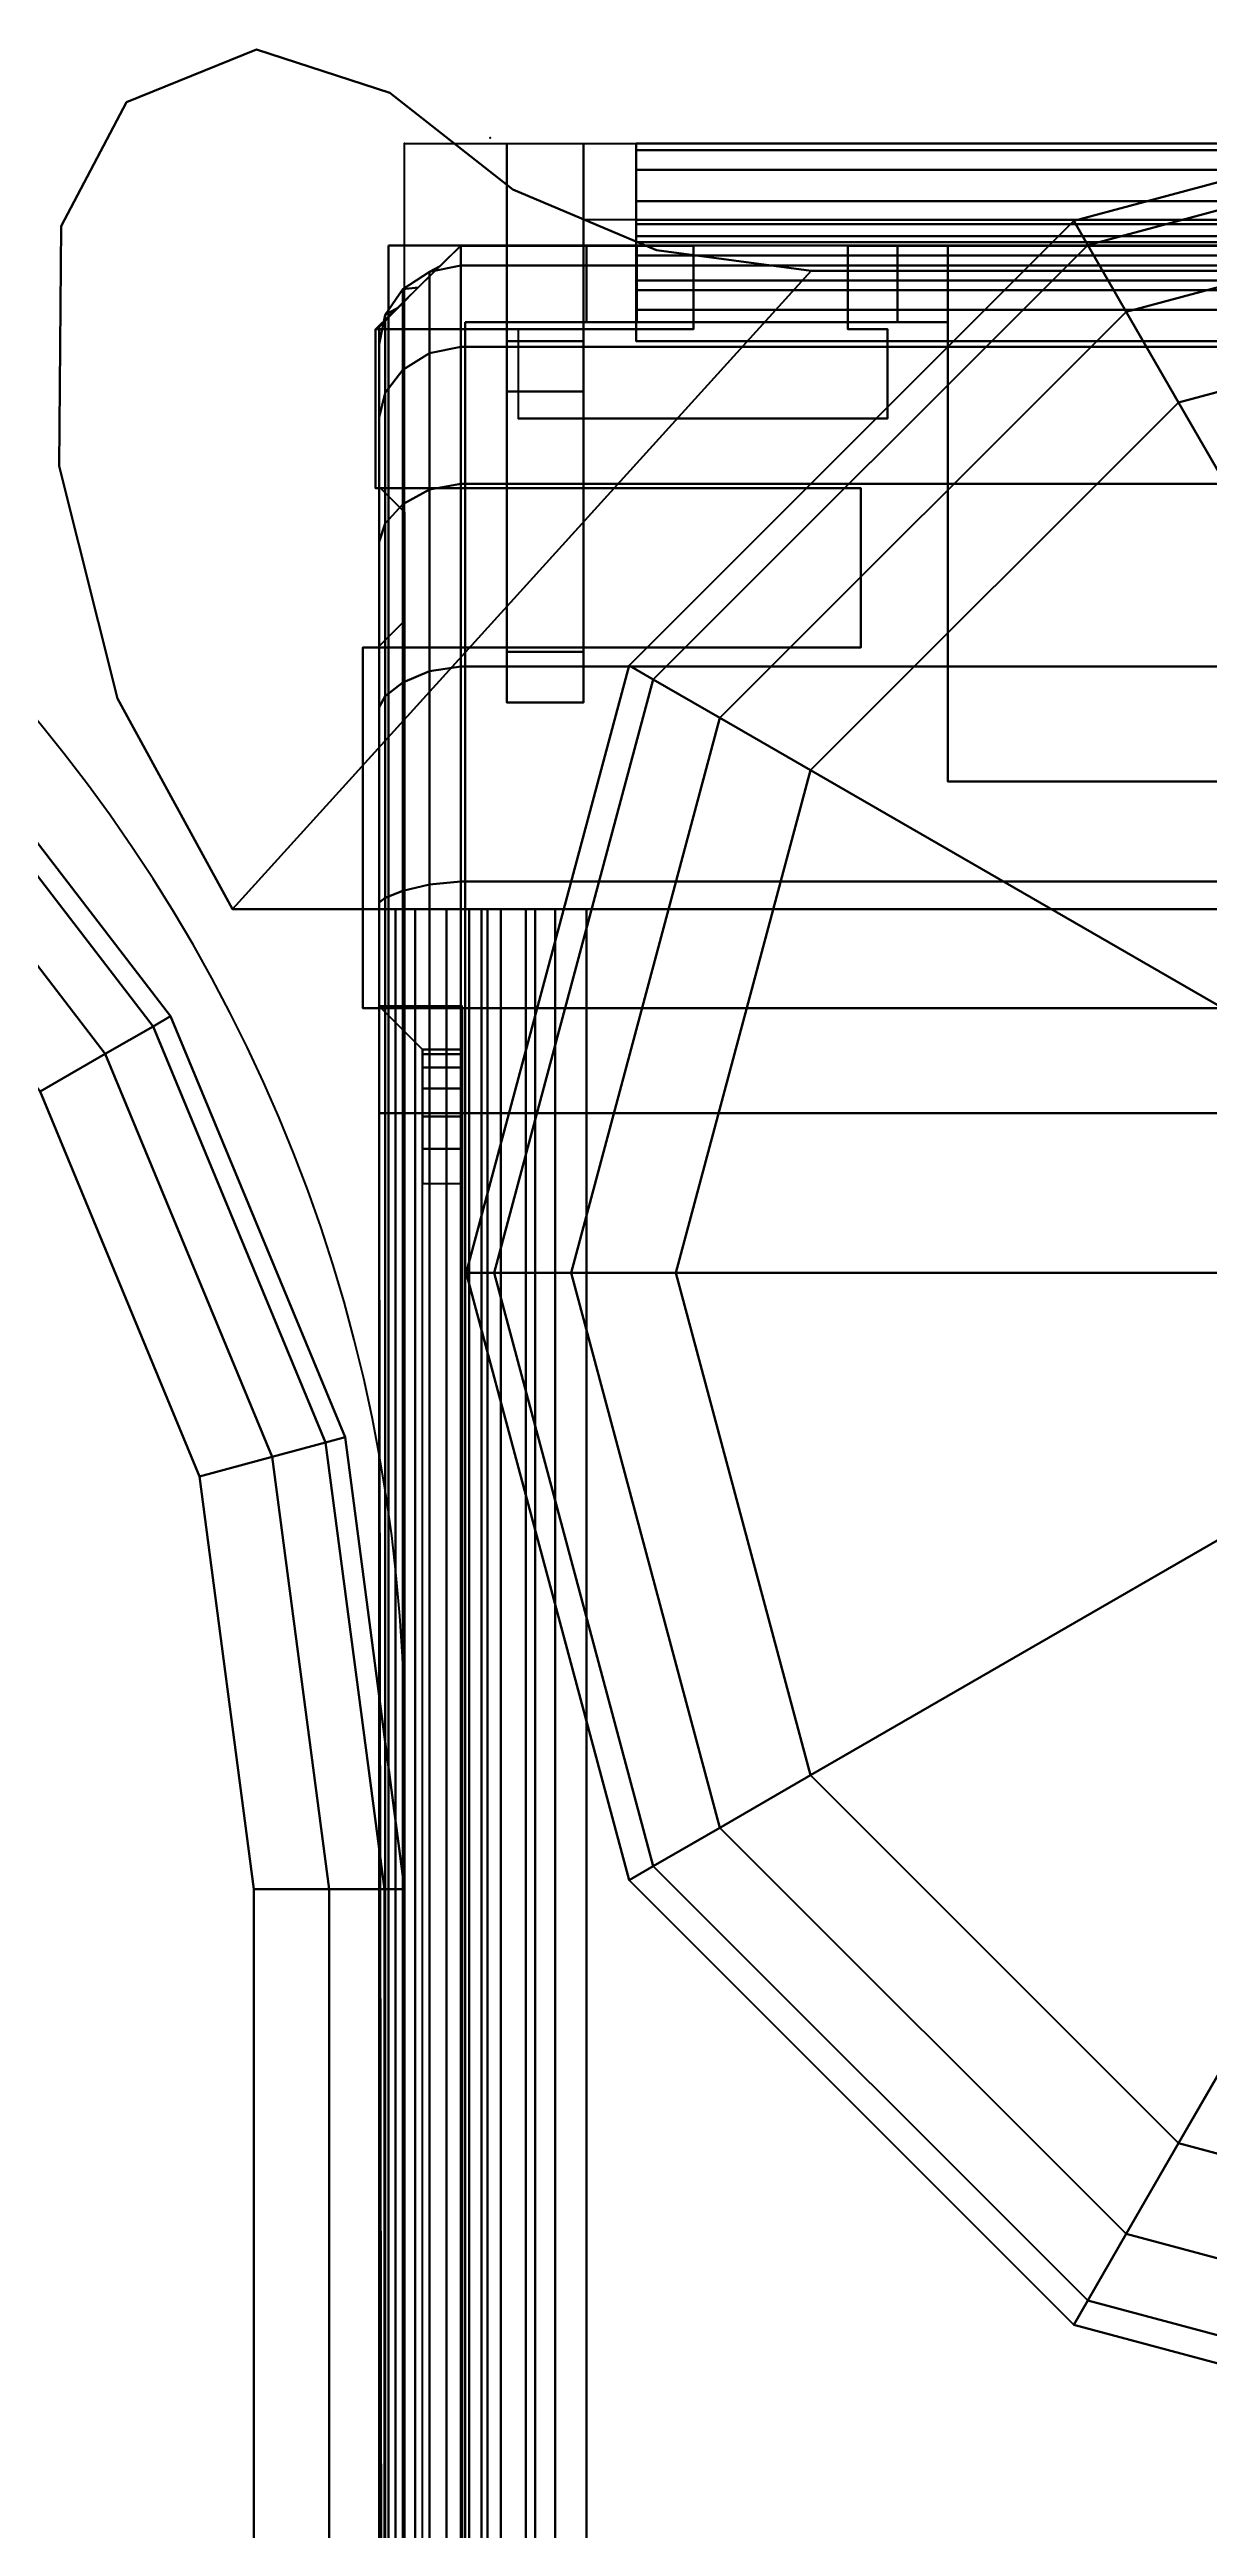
# Model space of a CAD drawing. Extents: x -170 to 1783, y -20 to 1205.
# Drawn here: x 315.637 to 316.543, y 829.395 to 831.336 of the extents above; entities that cross this region are included whole.
import ezdxf
from ezdxf.enums import TextEntityAlignment as Align

# ---------------------------------------------------------------- set-up
doc = ezdxf.new("R2010")
doc.units = 0
doc.header["$LTSCALE"] = 96
doc.header["$MEASUREMENT"] = 0
for name, color, linetype in [('A-FURN-3-PANEL-GLIDE', 7, 'Continuous'), ('A-FURN-3-PANEL-RACE', 7, 'Continuous'), ('A-FURN-3-PANEL-SIDE1', 7, 'Continuous'), ('A-FURN-3-PANEL-TOPCAP', 7, 'Continuous'), ('A-FURN-3-PANEL-TRIM', 7, 'Continuous'), ('A-FURN-3-WKSF-TOP', 7, 'Continuous'), ('A-FURN-3-WKSF-TRIM', 7, 'Continuous'), ('A-FURN-P-PNLS', 7, 'Continuous'), ('A-FURN-P-WKSF', 7, 'Continuous'), ('MAIN_PANEL', 7, 'Continuous'), ('MAIN_PANEL_COMP', 7, 'Continuous'), ('MAIN_WKSURF', 7, 'Continuous')]:
    doc.layers.add(name, color=color, linetype=linetype)

# ---------------------------------------------------------------- blocks, each defined once
blk = doc.blocks.new('EC-EFN-244')
at = {"layer": 'A-FURN-3-PANEL-GLIDE', "color": 20, "linetype": 'Continuous'}
for points in [[(0.0798, 0.5351, 0.2464), (0.0608, 0.5241, 0.1642), (-0.0668, 1, 0.1642), (-0.0447, 1, 0.2464)], [(0.0608, 0.5241, 0.1642), (0.0798, 0.5351, 0.0821), (-0.0447, 1, 0.0821), (-0.0668, 1, 0.1642)], [(0.1319, 0.5652, 0.3065), (0.0798, 0.5351, 0.2464), (-0.0447, 1, 0.2464), (0.0154, 1, 0.3065)], [(0.0798, 0.5351, 0.0821), (0.1319, 0.5652, 0.022), (0.0154, 1, 0.022), (-0.0447, 1, 0.0821)], [(0.203, 0.6063, 0.3285), (0.1319, 0.5652, 0.3065), (0.0154, 1, 0.3065), (0.0975, 1, 0.3285)], [(0.1319, 0.5652, 0.022), (0.203, 0.6063), (0.0975, 1), (0.0154, 1, 0.022)], [(0.7096, 0.8988, 0.3285), (0.203, 0.6063, 0.3285), (0.0975, 1, 0.3285), (0.6825, 1, 0.3285)], [(1.0875, 1, 0.3285), (1.6725, 1, 0.3285), (1.567, 0.6063, 0.3285), (1.0604, 0.8988, 0.3285)], [(1.6725, 1, 0.3285), (1.7546, 1, 0.3065), (1.6381, 0.5652, 0.3065), (1.567, 0.6063, 0.3285)], [(1.7546, 1, 0.022), (1.6725, 1), (1.567, 0.6063), (1.6381, 0.5652, 0.022)], [(1.7546, 1, 0.3065), (1.8147, 1, 0.2464), (1.6902, 0.5351, 0.2464), (1.6381, 0.5652, 0.3065)], [(1.8147, 1, 0.0821), (1.7546, 1, 0.022), (1.6381, 0.5652, 0.022), (1.6902, 0.5351, 0.0821)], [(1.8147, 1, 0.2464), (1.8367, 1, 0.1642), (1.7092, 0.5241, 0.1642), (1.6902, 0.5351, 0.2464)], [(1.8367, 1, 0.1642), (1.8147, 1, 0.0821), (1.6902, 0.5351, 0.0821), (1.7092, 0.5241, 0.1642)], [(0.7837, 0.8246, 0.3285), (0.4912, 0.318, 0.3285), (0.203, 0.6063, 0.3285), (0.7096, 0.8988, 0.3285)], [(1.0604, 0.8988, 0.3285), (1.567, 0.6063, 0.3285), (1.2787, 0.318, 0.3285), (0.9862, 0.8246, 0.3285)], [(0.885, 0.7975, 0.3285), (0.885, 0.2125, 0.3285), (0.4912, 0.318, 0.3285), (0.7837, 0.8246, 0.3285)], [(0.9862, 0.8246, 0.3285), (1.2787, 0.318, 0.3285), (0.885, 0.2125, 0.3285), (0.885, 0.7975, 0.3285)], [(0.4912, 0.318, 0.3285), (0.4502, 0.2469, 0.3065), (0.1319, 0.5652, 0.3065), (0.203, 0.6063, 0.3285)], [(0.4502, 0.2469, 0.022), (0.4912, 0.318), (0.203, 0.6063), (0.1319, 0.5652, 0.022)], [(1.567, 0.6063, 0.3285), (1.6381, 0.5652, 0.3065), (1.3198, 0.2469, 0.3065), (1.2787, 0.318, 0.3285)], [(1.6381, 0.5652, 0.022), (1.567, 0.6063), (1.2787, 0.318), (1.3198, 0.2469, 0.022)], [(0.4502, 0.2469, 0.3065), (0.4201, 0.1948, 0.2464), (0.0798, 0.5351, 0.2464), (0.1319, 0.5652, 0.3065)], [(0.4201, 0.1948, 0.0821), (0.4502, 0.2469, 0.022), (0.1319, 0.5652, 0.022), (0.0798, 0.5351, 0.0821)], [(1.6381, 0.5652, 0.3065), (1.6902, 0.5351, 0.2464), (1.3499, 0.1948, 0.2464), (1.3198, 0.2469, 0.3065)], [(1.6902, 0.5351, 0.0821), (1.6381, 0.5652, 0.022), (1.3198, 0.2469, 0.022), (1.3499, 0.1948, 0.0821)], [(0.4201, 0.1948, 0.2464), (0.4091, 0.1758, 0.1642), (0.0608, 0.5241, 0.1642), (0.0798, 0.5351, 0.2464)], [(0.4091, 0.1758, 0.1642), (0.4201, 0.1948, 0.0821), (0.0798, 0.5351, 0.0821), (0.0608, 0.5241, 0.1642)], [(1.6902, 0.5351, 0.2464), (1.7092, 0.5241, 0.1642), (1.3609, 0.1758, 0.1642), (1.3499, 0.1948, 0.2464)], [(1.7092, 0.5241, 0.1642), (1.6902, 0.5351, 0.0821), (1.3499, 0.1948, 0.0821), (1.3609, 0.1758, 0.1642)], [(0.885, 0.2125, 0.3285), (0.885, 0.1304, 0.3065), (0.4502, 0.2469, 0.3065), (0.4912, 0.318, 0.3285)], [(0.885, 0.1304, 0.022), (0.885, 0.2125), (0.4912, 0.318), (0.4502, 0.2469, 0.022)], [(1.2787, 0.318, 0.3285), (1.3198, 0.2469, 0.3065), (0.885, 0.1304, 0.3065), (0.885, 0.2125, 0.3285)], [(1.3198, 0.2469, 0.022), (1.2787, 0.318), (0.885, 0.2125), (0.885, 0.1304, 0.022)], [(0.885, 0.1304, 0.3065), (0.885, 0.0703, 0.2464), (0.4201, 0.1948, 0.2464), (0.4502, 0.2469, 0.3065)], [(0.885, 0.0703, 0.0821), (0.885, 0.1304, 0.022), (0.4502, 0.2469, 0.022), (0.4201, 0.1948, 0.0821)], [(1.3198, 0.2469, 0.3065), (1.3499, 0.1948, 0.2464), (0.885, 0.0703, 0.2464), (0.885, 0.1304, 0.3065)], [(1.3499, 0.1948, 0.0821), (1.3198, 0.2469, 0.022), (0.885, 0.1304, 0.022), (0.885, 0.0703, 0.0821)], [(0.885, 0.0703, 0.2464), (0.885, 0.0483, 0.1642), (0.4091, 0.1758, 0.1642), (0.4201, 0.1948, 0.2464)], [(0.885, 0.0483, 0.1642), (0.885, 0.0703, 0.0821), (0.4201, 0.1948, 0.0821), (0.4091, 0.1758, 0.1642)], [(1.3499, 0.1948, 0.2464), (1.3609, 0.1758, 0.1642), (0.885, 0.0483, 0.1642), (0.885, 0.0703, 0.2464)], [(1.3609, 0.1758, 0.1642), (1.3499, 0.1948, 0.0821), (0.885, 0.0703, 0.0821), (0.885, 0.0483, 0.1642)]]:
    blk.add_3dface(points, dxfattribs=at)
at = {"layer": 'A-FURN-3-PANEL-GLIDE', "color": 20, "linetype": 'Continuous', "invisible_edges": 12}
for points in [[(0.885, 1), (0.0975, 1), (0.203, 0.6063)], [(0.885, 1), (0.203, 0.6063), (0.4912, 0.318)], [(0.885, 1), (0.4912, 0.318), (0.885, 0.2125)], [(0.885, 1), (0.885, 0.2125), (1.2787, 0.318)], [(0.885, 1), (1.2787, 0.318), (1.567, 0.6063)], [(0.885, 1), (1.567, 0.6063), (1.6725, 1)]]:
    blk.add_3dface(points, dxfattribs=at)
at = {"layer": 'A-FURN-3-PANEL-RACE', "color": 40, "linetype": 'Continuous'}
for points, invisible_edges in [([(0.5, 0.7375, 0.4563), (2.098, 0.7375, 0.4563), (23.5, 0.4255, 0.4563), (0.5, 0.4255, 0.4563)], 6), ([(0.5, 0.7375, 0.3963), (0.5, 0.4255, 0.3963), (23.5, 0.4255, 0.3963), (2.098, 0.7375, 0.3963)], 6), ([(0.5, 0.4255, 0.3963), (0.08, 0.4255, 0.3963), (0.08, -0.0125, 0.3963), (23.92, -0.0125, 0.3963)], 8), ([(0.08, 0.386, 1.7894), (0.08, 0.1819, 1.4986), (0.08, 0.4255, 0.3963), (0.08, 0.4255, 1.7894)], 2), ([(0.08, 0.4255, 0.3963), (0.14, 0.4255, 0.4563), (0.14, 0.4255, 1.7894), (0.08, 0.4255, 1.7894)], 1), ([(0.08, 0.1819, 1.4986), (0.08, 0.1425, 1.4986), (0.08, -0.0125, 0.3963), (0.08, 0.4255, 0.3963)], 10), ([(0.5, 0.4255, 0.3963), (0.5, 0.4255, 0.4563), (0.14, 0.4255, 0.4563), (0.08, 0.4255, 0.3963)], 4), ([(0.08, 0.4255, 3.245), (0.08, 0.4255, 3.515), (0.08, -0.0125, 3.515), (0.08, 0.1425, 3.1951)], 4), ([(0.14, 0.4255, 3.515), (0.14, 0.0475, 3.515), (0.08, -0.0125, 3.515), (0.08, 0.4255, 3.515)], 2), ([(0.5, 0.4255, 0.4563), (23.86, 0.0475, 0.4563), (0.14, 0.0475, 0.4563), (0.14, 0.4255, 0.4563)], 1), ([(0.14, 0.4255, 1.7894), (0.14, 0.4255, 0.4563), (0.14, 0.1819, 1.4986), (0.14, 0.386, 1.7894)], 2), ([(0.14, 0.4255, 0.4563), (0.14, 0.0475, 0.4563), (0.14, 0.1425, 1.4986), (0.14, 0.1819, 1.4986)], 10), ([(0.14, 0.1425, 3.1951), (0.14, 0.0475, 3.515), (0.14, 0.4255, 3.515), (0.14, 0.4255, 3.245)], 1), ([(23.5, 0.4255, 0.3963), (0.5, 0.4255, 0.3963), (23.92, -0.0125, 0.3963), (23.92, 0.4255, 0.3963)], 3), ([(23.5, 0.4255, 0.4563), (23.86, 0.4255, 0.4563), (23.86, 0.0475, 0.4563), (0.5, 0.4255, 0.4563)], 12), ([(0.08, 0.1425, 3.1951), (0.08, -0.0125, 3.515), (0.08, -0.0125, 0.3963), (0.08, 0.1425, 1.4986)], 5), ([(0.14, 0.0475, 0.4563), (0.14, 0.0475, 3.515), (0.14, 0.1425, 3.1951), (0.14, 0.1425, 1.4986)], 10), ([(0.6, 0.1425, 4.1797), (0.6, 0.1425, 4.2397), (0.6, 0.1024, 4.2344), (0.6, 0.1179, 4.1764)], 4), ([(0.6, 0.1179, 4.1764), (0.6, 0.1024, 4.2344), (0.6, 0.065, 4.2189), (0.6, 0.095, 4.1669)], 5), ([(0.6, 0.095, 4.1669), (0.6, 0.065, 4.2189), (0.6, 0.0329, 4.1943), (0.6, 0.0753, 4.1519)], 5), ([(0.6, 0.0753, 4.1519), (0.6, 0.0329, 4.1943), (0.6, 0.0082, 4.1622), (0.6, 0.0602, 4.1322)], 5), ([(0.6, 0.0602, 4.1322), (0.6, 0.0082, 4.1622), (0.6, -0.0072, 4.1248), (0.6, 0.0507, 4.1093)], 5), ([(0.14, 0.0475, 3.515), (0.6, 0.0475, 3.515), (0.6, -0.0125, 3.515), (0.08, -0.0125, 3.515)], 8), ([(0.14, 0.0475, 0.4563), (23.86, 0.0475, 0.4563), (23.86, 0.0475, 3.515), (0.14, 0.0475, 3.515)], 4), ([(0.6, 0.0507, 4.1093), (0.6, -0.0072, 4.1248), (0.6, -0.0125, 4.0847), (0.6, 0.0475, 4.0847)], 5), ([(0.6, 0.0475, 3.515), (23.4, 0.0475, 3.515), (23.4, 0.0475, 4.0847), (0.6, 0.0475, 4.0847)], 1), ([(0.6, 0.0475, 3.515), (0.6, 0.0475, 4.0847), (0.6, -0.0125, 4.0847), (0.6, -0.0125, 3.515)], 2), ([(23.92, -0.0125, 3.515), (23.92, -0.0125, 0.3963), (0.08, -0.0125, 0.3963), (0.08, -0.0125, 3.515)], 8), ([(23.4, -0.0125, 4.0847), (23.4, -0.0125, 3.515), (0.6, -0.0125, 3.515), (0.6, -0.0125, 4.0847)], 2)]:
    blk.add_3dface(points, dxfattribs=dict(at, invisible_edges=invisible_edges))
for points in [[(0.5, 0.7375, 0.3963), (0.5, 0.7375, 0.4563), (0.5, 0.4255, 0.4563), (0.5, 0.4255, 0.3963)], [(0.08, 0.4255, 1.7894), (0.14, 0.4255, 1.7894), (0.14, 0.386, 1.7894), (0.08, 0.386, 1.7894)], [(0.14, 0.4255, 3.245), (0.14, 0.4255, 3.515), (0.08, 0.4255, 3.515), (0.08, 0.4255, 3.245)], [(0.14, 0.1425, 3.1951), (0.14, 0.4255, 3.245), (0.08, 0.4255, 3.245), (0.08, 0.1425, 3.1951)], [(0.08, 0.386, 1.7894), (0.14, 0.386, 1.7894), (0.14, 0.1819, 1.4986), (0.08, 0.1819, 1.4986)], [(0.08, 0.1819, 1.4986), (0.14, 0.1819, 1.4986), (0.14, 0.1425, 1.4986), (0.08, 0.1425, 1.4986)], [(0.14, 0.1425, 1.4986), (0.14, 0.1425, 3.1951), (0.08, 0.1425, 3.1951), (0.08, 0.1425, 1.4986)], [(23.4, 0.1425, 4.1797), (23.4, 0.1425, 4.2397), (0.6, 0.1425, 4.2397), (0.6, 0.1425, 4.1797)], [(23.4, 0.1425, 4.2397), (23.4, 0.1024, 4.2344), (0.6, 0.1024, 4.2344), (0.6, 0.1425, 4.2397)], [(0.6, 0.1425, 4.1797), (0.6, 0.1179, 4.1764), (23.4, 0.1179, 4.1764), (23.4, 0.1425, 4.1797)], [(0.6, 0.1179, 4.1764), (0.6, 0.095, 4.1669), (23.4, 0.095, 4.1669), (23.4, 0.1179, 4.1764)], [(23.4, 0.1024, 4.2344), (23.4, 0.065, 4.2189), (0.6, 0.065, 4.2189), (0.6, 0.1024, 4.2344)], [(0.6, 0.095, 4.1669), (0.6, 0.0753, 4.1519), (23.4, 0.0753, 4.1519), (23.4, 0.095, 4.1669)], [(0.6, 0.0753, 4.1519), (0.6, 0.0602, 4.1322), (23.4, 0.0602, 4.1322), (23.4, 0.0753, 4.1519)], [(23.4, 0.065, 4.2189), (23.4, 0.0329, 4.1943), (0.6, 0.0329, 4.1943), (0.6, 0.065, 4.2189)], [(0.6, 0.0602, 4.1322), (0.6, 0.0507, 4.1093), (23.4, 0.0507, 4.1093), (23.4, 0.0602, 4.1322)], [(0.6, 0.0507, 4.1093), (0.6, 0.0475, 4.0847), (23.4, 0.0475, 4.0847), (23.4, 0.0507, 4.1093)], [(23.4, 0.0329, 4.1943), (23.4, 0.0082, 4.1622), (0.6, 0.0082, 4.1622), (0.6, 0.0329, 4.1943)], [(23.4, 0.0082, 4.1622), (23.4, -0.0072, 4.1248), (0.6, -0.0072, 4.1248), (0.6, 0.0082, 4.1622)], [(23.4, -0.0072, 4.1248), (23.4, -0.0125, 4.0847), (0.6, -0.0125, 4.0847), (0.6, -0.0072, 4.1248)]]:
    blk.add_3dface(points, dxfattribs=at)
at = {"layer": 'A-FURN-3-PANEL-SIDE1', "color": 7, "linetype": 'Continuous'}
for points in [[(23.3224, 1.955, 43.7401), (23.3228, 0.045, 43.7401), (0.6776, 0.045, 43.7401), (0.6776, 1.955, 43.7401)], [(0.6776, 0.045, 4.2397), (0.6776, 1.955, 4.2397), (0.6776, 1.955, 43.7401), (0.6776, 0.045, 43.7401)], [(23.3224, 0.045, 4.2397), (23.3224, 1.955, 4.2397), (0.6776, 1.955, 4.2397), (0.6776, 0.045, 4.2397)], [(23.3228, 0.045, 43.7401), (23.3224, 0.045, 4.2397), (0.6776, 0.045, 4.2397), (0.6776, 0.045, 43.7401)]]:
    blk.add_3dface(points, dxfattribs=at)
at = {"layer": 'A-FURN-3-PANEL-TOPCAP', "color": 60, "linetype": 'Continuous'}
for points, invisible_edges in [([(0.1285, -0.0047, 43.635), (0.144, -0.02, 43.635), (0.144, 2.02, 43.635), (0.1285, 2.0047, 43.635)], 10), ([(0.144, -0.02, 43.635), (0.269, -0.02, 43.635), (0.269, 2.02, 43.635), (0.144, 2.02, 43.635)], 10), ([(0.289, 2, 43.635), (0.269, 2.02, 43.635), (0.269, -0.02, 43.635), (0.289, 0, 43.635)], 10), ([(0.394, 2.02, 43.635), (0.3741, 2, 43.635), (0.3741, 0, 43.635), (0.394, -0.02, 43.635)], 10), ([(0.676, 2.02, 43.635), (0.394, 2.02, 43.635), (0.394, -0.02, 43.635), (0.676, -0.02, 43.635)], 10), ([(0.1285, 2.0047, 43.635), (0.1129, 1.9894, 43.635), (0.1129, 0.0106, 43.635), (0.1285, -0.0047, 43.635)], 10), ([(0.289, 0, 43.635), (0.3741, 0, 43.635), (0.3741, 2, 43.635), (0.289, 2, 43.635)], 10), ([(0.0965, 0.0273, 43.635), (0.1129, 0.0106, 43.635), (0.1129, 1.9894, 43.635), (0.0965, 1.9727, 43.635)], 10), ([(0.0965, 1.9727, 43.635), (0.08, 1.956, 43.635), (0.08, 0.044, 43.635), (0.0965, 0.0273, 43.635)], 8), ([(0.815, 0.045, 43.7401), (0.815, -0.02, 43.7741), (23.185, 0.014, 43.7401), (23.185, 0.045, 43.7401)], 1), ([(0.676, -0.02, 43.635), (0.6807, -0.02, 43.671), (0.7136, 0.014, 43.6622), (0.71, 0.014, 43.635)], 2), ([(0.6807, -0.02, 43.671), (0.6946, -0.02, 43.7045), (0.724, 0.014, 43.6875), (0.7136, 0.014, 43.6622)], 10), ([(0.6946, -0.02, 43.7045), (0.7167, -0.02, 43.7333), (0.7407, 0.014, 43.7093), (0.724, 0.014, 43.6875)], 10), ([(0.7167, -0.02, 43.7333), (0.7455, -0.02, 43.7554), (0.7625, 0.014, 43.726), (0.7407, 0.014, 43.7093)], 10), ([(0.7455, -0.02, 43.7554), (0.779, -0.02, 43.7693), (0.7878, 0.014, 43.7365), (0.7625, 0.014, 43.726)], 10), ([(0.779, -0.02, 43.7693), (0.815, -0.02, 43.7741), (0.815, 0.014, 43.7401), (0.7878, 0.014, 43.7365)], 10), ([(23.185, -0.02, 43.7741), (23.185, 0.014, 43.7401), (0.815, 0.014, 43.7401), (0.815, -0.02, 43.7741)], 5), ([(0.269, -0.02, 43.635), (0.2783, -0.02, 43.7687), (0.2976, 0, 43.7635), (0.289, 0, 43.635)], 2), ([(0.2783, -0.02, 43.7687), (0.3232, -0.02, 43.8949), (0.3405, 0, 43.8849), (0.2976, 0, 43.7635)], 10), ([(0.289, 0, 43.635), (0.2976, 0, 43.7635), (0.3798, 0, 43.7415), (0.3741, 0, 43.635)], 2), ([(0.2976, 0, 43.7635), (0.3405, 0, 43.8849), (0.4142, 0, 43.8424), (0.3798, 0, 43.7415)], 10), ([(0.3232, -0.02, 43.8949), (0.4005, -0.02, 44.0044), (0.4146, 0, 43.9903), (0.3405, 0, 43.8849)], 10), ([(0.3405, 0, 43.8849), (0.4146, 0, 43.9903), (0.4748, 0, 43.9301), (0.4142, 0, 43.8424)], 10), ([(0.3741, 0, 43.635), (0.3798, 0, 43.7415), (0.399, -0.02, 43.7363), (0.394, -0.02, 43.635)], 2), ([(0.3798, 0, 43.7415), (0.4142, 0, 43.8424), (0.4315, -0.02, 43.8323), (0.399, -0.02, 43.7363)], 10), ([(0.4005, -0.02, 44.0044), (0.5044, -0.02, 44.0891), (0.5144, 0, 44.0717), (0.4146, 0, 43.9903)], 10), ([(0.4142, 0, 43.8424), (0.4748, 0, 43.9301), (0.4889, -0.02, 43.9159), (0.4315, -0.02, 43.8323)], 10), ([(0.4146, 0, 43.9903), (0.5144, 0, 44.0717), (0.5569, 0, 43.998), (0.4748, 0, 43.9301)], 10), ([(0.4748, 0, 43.9301), (0.5569, 0, 43.998), (0.5669, -0.02, 43.9807), (0.4889, -0.02, 43.9159)], 10), ([(0.5044, -0.02, 44.0891), (0.6273, -0.02, 44.1426), (0.6324, 0, 44.1232), (0.5144, 0, 44.0717)], 10), ([(0.5144, 0, 44.0717), (0.6324, 0, 44.1232), (0.6544, 0, 44.0411), (0.5569, 0, 43.998)], 10), ([(0.5569, 0, 43.998), (0.6544, 0, 44.0411), (0.6596, -0.02, 44.0218), (0.5669, -0.02, 43.9807)], 10), ([(0.6273, -0.02, 44.1426), (0.76, -0.02, 44.161), (0.76, 0, 44.141), (0.6324, 0, 44.1232)], 10), ([(0.6324, 0, 44.1232), (0.76, 0, 44.141), (0.76, 0, 44.056), (0.6544, 0, 44.0411)], 10), ([(0.6544, 0, 44.0411), (0.76, 0, 44.056), (0.76, -0.02, 44.036), (0.6596, -0.02, 44.0218)], 10), ([(0.76, -0.02, 44.161), (23.24, -0.02, 44.161), (23.24, 0, 44.141), (0.76, 0, 44.141)], 10), ([(23.24, 0, 44.056), (0.76, 0, 44.056), (0.76, 0, 44.141), (23.24, 0, 44.141)], 10), ([(0.76, 0, 44.056), (23.24, 0, 44.056), (23.24, -0.02, 44.036), (0.76, -0.02, 44.036)], 10), ([(0.144, -0.02, 43.635), (0.1575, -0.02, 43.8011), (0.2783, -0.02, 43.7687), (0.269, -0.02, 43.635)], 2), ([(0.1575, -0.02, 43.8011), (0.2149, -0.02, 43.9575), (0.3232, -0.02, 43.8949), (0.2783, -0.02, 43.7687)], 10), ([(0.2149, -0.02, 43.9575), (0.3121, -0.02, 44.0929), (0.4005, -0.02, 44.0044), (0.3232, -0.02, 43.8949)], 10), ([(0.3121, -0.02, 44.0929), (0.4419, -0.02, 44.1974), (0.5044, -0.02, 44.0891), (0.4005, -0.02, 44.0044)], 10), ([(0.6807, -0.02, 43.671), (0.676, -0.02, 43.635), (0.394, -0.02, 43.635), (0.399, -0.02, 43.7363)], 8), ([(0.6946, -0.02, 43.7045), (0.6807, -0.02, 43.671), (0.399, -0.02, 43.7363), (0.4315, -0.02, 43.8323)], 10), ([(0.4315, -0.02, 43.8323), (0.4889, -0.02, 43.9159), (0.7167, -0.02, 43.7333), (0.6946, -0.02, 43.7045)], 10), ([(0.4419, -0.02, 44.1974), (0.5949, -0.02, 44.2633), (0.6273, -0.02, 44.1426), (0.5044, -0.02, 44.0891)], 10), ([(0.7455, -0.02, 43.7554), (0.7167, -0.02, 43.7333), (0.4889, -0.02, 43.9159), (0.5669, -0.02, 43.9807)], 10), ([(0.5669, -0.02, 43.9807), (0.6596, -0.02, 44.0218), (0.779, -0.02, 43.7693), (0.7455, -0.02, 43.7554)], 10), ([(0.5949, -0.02, 44.2633), (0.76, -0.02, 44.286), (0.76, -0.02, 44.161), (0.6273, -0.02, 44.1426)], 10), ([(0.815, -0.02, 43.7741), (0.779, -0.02, 43.7693), (0.6596, -0.02, 44.0218), (0.76, -0.02, 44.036)], 10), ([(0.76, -0.02, 44.161), (0.76, -0.02, 44.286), (23.24, -0.02, 44.286), (23.24, -0.02, 44.161)], 5), ([(23.185, -0.02, 43.7741), (0.815, -0.02, 43.7741), (0.76, -0.02, 44.036), (23.24, -0.02, 44.036)], 10)]:
    blk.add_3dface(points, dxfattribs=dict(at, invisible_edges=invisible_edges))
for points in [[(0.0957, 0.044, 43.8177), (0.08, 0.044, 43.635), (0.08, 1.956, 43.635), (0.0957, 1.956, 43.8177)], [(0.1595, 0.044, 43.9895), (0.0957, 0.044, 43.8177), (0.0957, 1.956, 43.8177), (0.1595, 1.956, 43.9895)], [(0.2668, 0.044, 44.1382), (0.1595, 0.044, 43.9895), (0.1595, 1.956, 43.9895), (0.2668, 1.956, 44.1382)], [(0.4099, 0.044, 44.2528), (0.2668, 0.044, 44.1382), (0.2668, 1.956, 44.1382), (0.4099, 1.956, 44.2528)], [(0.5783, 0.044, 44.3252), (0.4099, 0.044, 44.2528), (0.4099, 1.956, 44.2528), (0.5783, 1.956, 44.3252)], [(0.76, 0.044, 44.35), (0.5783, 0.044, 44.3252), (0.5783, 1.956, 44.3252), (0.76, 1.956, 44.35)], [(0.76, 0.044, 44.35), (0.76, 1.956, 44.35), (23.24, 1.956, 44.35), (23.24, 0.044, 44.35)], [(0.0965, 0.0273, 43.635), (0.08, 0.044, 43.635), (0.0957, 0.044, 43.8177), (0.1006, 0.0195, 43.8155)], [(0.1006, 0.0195, 43.8155), (0.0957, 0.044, 43.8177), (0.1595, 0.044, 43.9895), (0.1644, 0.0195, 43.9859)], [(0.1644, 0.0195, 43.9859), (0.1595, 0.044, 43.9895), (0.2668, 0.044, 44.1382), (0.2713, 0.0195, 44.1337)], [(0.2713, 0.0195, 44.1337), (0.2668, 0.044, 44.1382), (0.4099, 0.044, 44.2528), (0.4136, 0.0195, 44.248)], [(0.4136, 0.0195, 44.248), (0.4099, 0.044, 44.2528), (0.5783, 0.044, 44.3252), (0.5806, 0.0195, 44.3203)], [(0.5806, 0.0195, 44.3203), (0.5783, 0.044, 44.3252), (0.76, 0.044, 44.35), (0.76, 0.0195, 44.3451)], [(0.71, 0.045, 43.635), (0.676, 0.045, 43.635), (0.676, -0.02, 43.635), (0.71, 0.014, 43.635)], [(0.7136, 0.045, 43.6622), (0.71, 0.045, 43.635), (0.71, 0.014, 43.635), (0.7136, 0.014, 43.6622)], [(0.724, 0.045, 43.6875), (0.7136, 0.045, 43.6622), (0.7136, 0.014, 43.6622), (0.724, 0.014, 43.6875)], [(0.7407, 0.045, 43.7093), (0.724, 0.045, 43.6875), (0.724, 0.014, 43.6875), (0.7407, 0.014, 43.7093)], [(0.7625, 0.045, 43.726), (0.7407, 0.045, 43.7093), (0.7407, 0.014, 43.7093), (0.7625, 0.014, 43.726)], [(0.76, 0.0195, 44.3451), (0.76, 0.044, 44.35), (23.24, 0.044, 44.35), (23.24, 0.0195, 44.3451)], [(0.7878, 0.045, 43.7365), (0.7625, 0.045, 43.726), (0.7625, 0.014, 43.726), (0.7878, 0.014, 43.7365)], [(0.815, 0.045, 43.7401), (0.7878, 0.045, 43.7365), (0.7878, 0.014, 43.7365), (0.815, 0.014, 43.7401)], [(0.1129, 0.0106, 43.635), (0.0965, 0.0273, 43.635), (0.1006, 0.0195, 43.8155), (0.1143, -0.0013, 43.8104)], [(0.1143, -0.0013, 43.8104), (0.1006, 0.0195, 43.8155), (0.1644, 0.0195, 43.9859), (0.1774, -0.0013, 43.977)], [(0.1774, -0.0013, 43.977), (0.1644, 0.0195, 43.9859), (0.2713, 0.0195, 44.1337), (0.2828, -0.0013, 44.1222)], [(0.2828, -0.0013, 44.1222), (0.2713, 0.0195, 44.1337), (0.4136, 0.0195, 44.248), (0.4225, -0.0013, 44.2349)], [(0.4225, -0.0013, 44.2349), (0.4136, 0.0195, 44.248), (0.5806, 0.0195, 44.3203), (0.5856, -0.0013, 44.3065)], [(0.5856, -0.0013, 44.3065), (0.5806, 0.0195, 44.3203), (0.76, 0.0195, 44.3451), (0.76, -0.0013, 44.3313)], [(0.76, -0.0013, 44.3313), (0.76, 0.0195, 44.3451), (23.24, 0.0195, 44.3451), (23.24, -0.0013, 44.3313)], [(0.1285, -0.0047, 43.635), (0.1129, 0.0106, 43.635), (0.1143, -0.0013, 43.8104), (0.1344, -0.0151, 43.8047)], [(0.1344, -0.0151, 43.8047), (0.1143, -0.0013, 43.8104), (0.1774, -0.0013, 43.977), (0.1955, -0.0151, 43.9663)], [(0.144, -0.02, 43.635), (0.1285, -0.0047, 43.635), (0.1344, -0.0151, 43.8047), (0.1575, -0.02, 43.8011)], [(0.1575, -0.02, 43.8011), (0.1344, -0.0151, 43.8047), (0.1955, -0.0151, 43.9663), (0.2149, -0.02, 43.9575)], [(0.1955, -0.0151, 43.9663), (0.1774, -0.0013, 43.977), (0.2828, -0.0013, 44.1222), (0.2978, -0.0151, 44.1072)], [(0.2149, -0.02, 43.9575), (0.1955, -0.0151, 43.9663), (0.2978, -0.0151, 44.1072), (0.3121, -0.02, 44.0929)], [(0.2978, -0.0151, 44.1072), (0.2828, -0.0013, 44.1222), (0.4225, -0.0013, 44.2349), (0.4331, -0.0151, 44.2168)], [(0.3121, -0.02, 44.0929), (0.2978, -0.0151, 44.1072), (0.4331, -0.0151, 44.2168), (0.4419, -0.02, 44.1974)], [(0.4331, -0.0151, 44.2168), (0.4225, -0.0013, 44.2349), (0.5856, -0.0013, 44.3065), (0.5913, -0.0151, 44.2864)], [(0.4419, -0.02, 44.1974), (0.4331, -0.0151, 44.2168), (0.5913, -0.0151, 44.2864), (0.5949, -0.02, 44.2633)], [(0.5913, -0.0151, 44.2864), (0.5856, -0.0013, 44.3065), (0.76, -0.0013, 44.3313), (0.76, -0.0151, 44.3105)], [(0.5949, -0.02, 44.2633), (0.5913, -0.0151, 44.2864), (0.76, -0.0151, 44.3105), (0.76, -0.02, 44.286)], [(0.76, -0.0151, 44.3105), (0.76, -0.0013, 44.3313), (23.24, -0.0013, 44.3313), (23.24, -0.0151, 44.3105)], [(0.76, -0.02, 44.286), (0.76, -0.0151, 44.3105), (23.24, -0.0151, 44.3105), (23.24, -0.02, 44.286)]]:
    blk.add_3dface(points, dxfattribs=at)
at = {"layer": 'A-FURN-3-PANEL-TRIM', "color": 60, "linetype": 'Continuous'}
for points, invisible_edges in [([(0.395, 2.0328, 43.635), (0.6776, 2.0328, 43.635), (0.6776, -0.0328, 43.635), (0.395, -0.0328, 43.635)], 8), ([(0.6, -0.1348, 3.5747), (0.6, 1.6815, 3.5747), (0.1, 1.6815, 3.5747), (0.1, 0.3185, 3.5747)], 10), ([(0.6, -0.1348, 4.2397), (0.1, 0.3185, 4.2397), (0.1, 1.6815, 4.2397), (0.6, 1.6815, 4.2397)], 5), ([(0.1457, 0.3473, 43.635), (0.0802, 0.3473, 43.635), (0.0802, 1.6527, 43.635), (0.1457, 1.6527, 43.635)], 8), ([(0.2701, 1.6426, 43.635), (0.395, 1.6426, 43.635), (0.395, 0.3574, 43.635), (0.2701, 0.3574, 43.635)], 10), ([(0.1457, 1.6218, 43.635), (0.2155, 1.6218, 43.635), (0.2155, 0.3782, 43.635), (0.1457, 0.3782, 43.635)], 10), ([(0.0361, 0.0847, 3.5747), (0.6, -0.1348, 3.5747), (0.1, 0.3185, 3.5747), (0.0837, 0.1973, 3.5747)], 3), ([(0.0361, 0.0847, 4.2397), (0.0837, 0.1973, 4.2397), (0.1, 0.3185, 4.2397), (0.6, -0.1348, 4.2397)], 12), ([(0.0361, 0.0847, 3.8013), (0.0837, 0.1973, 3.8013), (0.1, 0.3185, 3.8013), (0.6, -0.1348, 3.8013)], 12), ([(0.0361, 0.0847, 4.013), (0.6, -0.1348, 4.013), (0.1, 0.3185, 4.013), (0.0837, 0.1973, 4.013)], 3), ([(-0.0735, -0.1159, 3.5747), (0.6, -0.1348, 3.5747), (0.0361, 0.0847, 3.5747), (-0.0395, -0.0114, 3.5747)], 3), ([(-0.0735, -0.1159, 4.2397), (-0.0395, -0.0114, 4.2397), (0.0361, 0.0847, 4.2397), (0.6, -0.1348, 4.2397)], 12), ([(-0.0735, -0.1159, 3.8013), (-0.0395, -0.0114, 3.8013), (0.0361, 0.0847, 3.8013), (0.6, -0.1348, 3.8013)], 12), ([(-0.0735, -0.1159, 4.013), (0.6, -0.1348, 4.013), (0.0361, 0.0847, 4.013), (-0.0395, -0.0114, 4.013)], 3), ([(0.2155, 0.0891, 4.2397), (0.2155, 0.0891, 43.635), (0.1457, 0.0891, 43.635), (0.1457, 0.0891, 4.2397)], 2), ([(0.1457, -0.0228, 43.635), (0.1457, 0.0891, 43.635), (0.2155, 0.0891, 43.635), (0.2701, -0.0228, 43.635)], 6), ([(0.065, -0.269, 3.5747), (0.6, -0.1348, 3.5747), (-0.0735, -0.1159, 3.5747), (-0.0322, -0.2178, 3.5747)], 3), ([(0.065, -0.269, 4.2397), (-0.0322, -0.2178, 4.2397), (-0.0735, -0.1159, 4.2397), (0.6, -0.1348, 4.2397)], 12), ([(0.065, -0.269, 3.8013), (-0.0322, -0.2178, 3.8013), (-0.0735, -0.1159, 3.8013), (0.6, -0.1348, 3.8013)], 12), ([(0.065, -0.269, 4.013), (0.6, -0.1348, 4.013), (-0.0735, -0.1159, 4.013), (-0.0322, -0.2178, 4.013)], 3), ([(0.4351, -0.2249, 3.5747), (0.6, -0.1348, 3.5747), (0.065, -0.269, 3.5747), (0.2529, -0.2706, 3.5747)], 2), ([(0.4351, -0.2249, 4.2397), (0.2529, -0.2706, 4.2397), (0.065, -0.269, 4.2397), (0.6, -0.1348, 4.2397)], 4), ([(0.4351, -0.2249, 3.8013), (0.2529, -0.2706, 3.8013), (0.065, -0.269, 3.8013), (0.6, -0.1348, 3.8013)], 4), ([(0.4351, -0.2249, 4.013), (0.6, -0.1348, 4.013), (0.065, -0.269, 4.013), (0.2529, -0.2706, 4.013)], 2)]:
    blk.add_3dface(points, dxfattribs=dict(at, invisible_edges=invisible_edges))
for points in [[(0.1, 0.3185, 4.2397), (0.1, 0.3185, 3.5747), (0.1, 1.6815, 3.5747), (0.1, 1.6815, 4.2397)], [(0.6, 1.6815, 3.5747), (0.6, -0.1348, 3.5747), (0.6, -0.1348, 4.2397), (0.6, 1.6815, 4.2397)], [(0.0802, 0.3473, 43.635), (0.0802, 0.3473, 4.2397), (0.0802, 1.6527, 4.2397), (0.0802, 1.6527, 43.635)], [(0.1457, 0.3473, 43.635), (0.1457, 0.3782, 43.635), (0.1457, 0.3782, 4.2397), (0.1457, 0.3473, 4.2397)], [(0.1457, 0.3782, 4.2397), (0.1457, 0.3782, 43.635), (0.2155, 0.3782, 43.635), (0.2155, 0.3782, 4.2397)], [(0.2155, 0.3782, 43.635), (0.2155, 0.0891, 43.635), (0.2155, 0.0891, 4.2397), (0.2155, 0.3782, 4.2397)], [(0.2701, 0.3574, 4.2397), (0.2701, 0.3574, 43.635), (0.395, 0.3574, 43.635), (0.395, 0.3574, 4.2397)], [(0.2701, -0.0228, 43.635), (0.2701, 0.3574, 43.635), (0.2701, 0.3574, 4.2397), (0.2701, -0.0228, 4.2397)], [(0.395, 0.3574, 43.635), (0.395, -0.0328, 43.635), (0.395, -0.0328, 4.2397), (0.395, 0.3574, 4.2397)], [(0.0802, 0.3473, 4.2397), (0.0802, 0.3473, 43.635), (0.1457, 0.3473, 43.635), (0.1457, 0.3473, 4.2397)], [(0.0837, 0.1973, 4.013), (0.1, 0.3185, 4.013), (0.1, 0.3185, 4.2397), (0.0837, 0.1973, 4.2397)], [(0.0837, 0.1973, 3.5747), (0.1, 0.3185, 3.5747), (0.1, 0.3185, 3.8013), (0.0837, 0.1973, 3.8013)], [(0.6, -0.1348, 3.8013), (0.1, 0.3185, 3.8013), (0.1, 0.3185, 4.013), (0.6, -0.1348, 4.013)], [(0.0802, 0.2263, 43.635), (0.0802, 0.044, 43.635), (0.0802, 0.044, 4.2397), (0.0802, 0.2263, 4.2397)], [(0.1457, 0.2263, 4.2397), (0.1457, 0.2263, 43.635), (0.0802, 0.2263, 43.635), (0.0802, 0.2263, 4.2397)], [(0.0802, 0.044, 43.635), (0.0802, 0.2263, 43.635), (0.1457, 0.2263, 43.635), (0.1457, -0.0228, 43.635)], [(0.1457, 0.0891, 43.635), (0.1457, 0.2263, 43.635), (0.1457, 0.2263, 4.2397), (0.1457, 0.0891, 4.2397)], [(0.0361, 0.0847, 4.013), (0.0837, 0.1973, 4.013), (0.0837, 0.1973, 4.2397), (0.0361, 0.0847, 4.2397)], [(0.0361, 0.0847, 3.5747), (0.0837, 0.1973, 3.5747), (0.0837, 0.1973, 3.8013), (0.0361, 0.0847, 3.8013)], [(-0.0395, -0.0114, 4.013), (0.0361, 0.0847, 4.013), (0.0361, 0.0847, 4.2397), (-0.0395, -0.0114, 4.2397)], [(-0.0395, -0.0114, 3.5747), (0.0361, 0.0847, 3.5747), (0.0361, 0.0847, 3.8013), (-0.0395, -0.0114, 3.8013)], [(0.0802, 0.044, 4.2397), (0.0802, 0.044, 43.635), (0.1457, -0.0228, 43.635), (0.1457, -0.0228, 4.2397)], [(0.6776, 0.045, 4.2397), (0.6776, -0.0328, 4.2397), (0.6776, -0.0328, 43.635), (0.6776, 0.045, 43.635)], [(-0.0735, -0.1159, 4.013), (-0.0395, -0.0114, 4.013), (-0.0395, -0.0114, 4.2397), (-0.0735, -0.1159, 4.2397)], [(-0.0735, -0.1159, 3.5747), (-0.0395, -0.0114, 3.5747), (-0.0395, -0.0114, 3.8013), (-0.0735, -0.1159, 3.8013)], [(0.1457, -0.0228, 4.2397), (0.1457, -0.0228, 43.635), (0.2701, -0.0228, 43.635), (0.2701, -0.0228, 4.2397)], [(0.395, -0.0328, 4.2397), (0.395, -0.0328, 43.635), (0.6776, -0.0328, 43.635), (0.6776, -0.0328, 4.2397)], [(-0.0322, -0.2178, 4.013), (-0.0735, -0.1159, 4.013), (-0.0735, -0.1159, 4.2397), (-0.0322, -0.2178, 4.2397)], [(-0.0322, -0.2178, 3.5747), (-0.0735, -0.1159, 3.5747), (-0.0735, -0.1159, 3.8013), (-0.0322, -0.2178, 3.8013)], [(0.6, -0.1348, 4.013), (0.4351, -0.2249, 4.013), (0.4351, -0.2249, 4.2397), (0.6, -0.1348, 4.2397)], [(0.6, -0.1348, 3.5747), (0.4351, -0.2249, 3.5747), (0.4351, -0.2249, 3.8013), (0.6, -0.1348, 3.8013)], [(0.065, -0.269, 4.013), (-0.0322, -0.2178, 4.013), (-0.0322, -0.2178, 4.2397), (0.065, -0.269, 4.2397)], [(0.065, -0.269, 3.5747), (-0.0322, -0.2178, 3.5747), (-0.0322, -0.2178, 3.8013), (0.065, -0.269, 3.8013)], [(0.4351, -0.2249, 4.013), (0.2529, -0.2706, 4.013), (0.2529, -0.2706, 4.2397), (0.4351, -0.2249, 4.2397)], [(0.4351, -0.2249, 3.5747), (0.2529, -0.2706, 3.5747), (0.2529, -0.2706, 3.8013), (0.4351, -0.2249, 3.8013)], [(0.2529, -0.2706, 4.013), (0.065, -0.269, 4.013), (0.065, -0.269, 4.2397), (0.2529, -0.2706, 4.2397)], [(0.2529, -0.2706, 3.5747), (0.065, -0.269, 3.5747), (0.065, -0.269, 3.8013), (0.2529, -0.2706, 3.8013)]]:
    blk.add_3dface(points, dxfattribs=at)
at = {"layer": 'A-FURN-P-PNLS', "color": 60, "linetype": 'Continuous'}
for p, q in [((0, 0), (0, 2)), ((24, 0), (0, 0))]:
    blk.add_line(p, q, dxfattribs=at)
at = {"layer": 'MAIN_PANEL', "color": 7, "linetype": 'Continuous'}
for p in [(0, 0), (0, 0, 43.663), (0, 0), (0, 0)]:
    blk.add_point(p, dxfattribs=at)
blk = doc.blocks.new('EC-WYC-64-2424-T')
at = {"layer": 'A-FURN-3-WKSF-TOP', "color": 60, "linetype": 'Continuous'}
for points, invisible_edges in [([(0.118, -28.1146, 29), (23.882, -34.22, 29), (23.882, -70.632, 29), (0.118, -70.632, 29)], 5), ([(0.118, -28.1146, 27.75), (0.118, -70.632, 27.75), (23.882, -70.632, 27.75), (23.882, -34.22, 27.75)], 10), ([(23.882, -70.632, 29), (23.8394, -70.9555, 29), (0.1606, -70.9555, 29), (0.118, -70.632, 29)], 10), ([(23.882, -70.632, 27.75), (0.118, -70.632, 27.75), (0.1606, -70.9555, 27.75), (23.8394, -70.9555, 27.75)], 5), ([(0.2855, -71.257, 29), (0.1606, -70.9555, 29), (23.8394, -70.9555, 29), (23.7145, -71.257, 29)], 10), ([(0.2855, -71.257, 27.75), (23.7145, -71.257, 27.75), (23.8394, -70.9555, 27.75), (0.1606, -70.9555, 27.75)], 5)]:
    blk.add_3dface(points, dxfattribs=dict(at, invisible_edges=invisible_edges))
at = {"layer": 'A-FURN-3-WKSF-TRIM', "color": 40, "linetype": 'Continuous'}
for points in [[(0, -70.632, 28.882), (0, -70.632, 27.868), (0, -28.1146, 27.868), (0, -28.1146, 28.882)], [(0.0158, -70.632, 28.941), (0, -70.632, 28.882), (0, -28.1146, 28.882), (0.0158, -28.1146, 28.941)], [(0, -70.632, 27.868), (0.0158, -70.632, 27.809), (0.0158, -28.1146, 27.809), (0, -28.1146, 27.868)], [(0.059, -70.632, 28.9842), (0.0158, -70.632, 28.941), (0.0158, -28.1146, 28.941), (0.059, -28.1146, 28.9842)], [(0.0158, -70.632, 27.809), (0.059, -70.632, 27.7658), (0.059, -28.1146, 27.7658), (0.0158, -28.1146, 27.809)], [(0.118, -70.632, 29), (0.059, -70.632, 28.9842), (0.059, -28.1146, 28.9842), (0.118, -28.1146, 29)], [(0.059, -70.632, 27.7658), (0.118, -70.632, 27.75), (0.118, -28.1146, 27.75), (0.059, -28.1146, 27.7658)], [(0.0619, -70.982, 28.941), (0.0466, -70.9861, 28.882), (0, -70.632, 28.882), (0.0158, -70.632, 28.941)], [(0.0466, -70.9861, 28.882), (0.0466, -70.9861, 27.868), (0, -70.632, 27.868), (0, -70.632, 28.882)], [(0.0466, -70.9861, 27.868), (0.0619, -70.982, 27.809), (0.0158, -70.632, 27.809), (0, -70.632, 27.868)], [(0.1036, -70.9708, 28.9842), (0.0619, -70.982, 28.941), (0.0158, -70.632, 28.941), (0.059, -70.632, 28.9842)], [(0.0619, -70.982, 27.809), (0.1036, -70.9708, 27.7658), (0.059, -70.632, 27.7658), (0.0158, -70.632, 27.809)], [(0.1606, -70.9555, 29), (0.1036, -70.9708, 28.9842), (0.059, -70.632, 28.9842), (0.118, -70.632, 29)], [(0.1036, -70.9708, 27.7658), (0.1606, -70.9555, 27.75), (0.118, -70.632, 27.75), (0.059, -70.632, 27.7658)], [(0.2855, -71.257, 29), (0.2344, -71.2865, 28.9842), (0.1036, -70.9708, 28.9842), (0.1606, -70.9555, 29)], [(0.2344, -71.2865, 27.7658), (0.2855, -71.257, 27.75), (0.1606, -70.9555, 27.75), (0.1036, -70.9708, 27.7658)], [(0.2344, -71.2865, 28.9842), (0.197, -71.3081, 28.941), (0.0619, -70.982, 28.941), (0.1036, -70.9708, 28.9842)], [(0.197, -71.3081, 27.809), (0.2344, -71.2865, 27.7658), (0.1036, -70.9708, 27.7658), (0.0619, -70.982, 27.809)], [(0.197, -71.3081, 28.941), (0.1833, -71.316, 28.882), (0.0466, -70.9861, 28.882), (0.0619, -70.982, 28.941)], [(0.1833, -71.316, 27.868), (0.197, -71.3081, 27.809), (0.0619, -70.982, 27.809), (0.0466, -70.9861, 27.868)], [(0.1833, -71.316, 28.882), (0.1833, -71.316, 27.868), (0.0466, -70.9861, 27.868), (0.0466, -70.9861, 28.882)], [(0.4841, -71.5159, 29), (0.4424, -71.5576, 28.9842), (0.2344, -71.2865, 28.9842), (0.2855, -71.257, 29)], [(0.4424, -71.5576, 27.7658), (0.4841, -71.5159, 27.75), (0.2855, -71.257, 27.75), (0.2344, -71.2865, 27.7658)], [(0.4424, -71.5576, 28.9842), (0.4119, -71.5881, 28.941), (0.197, -71.3081, 28.941), (0.2344, -71.2865, 28.9842)], [(0.4119, -71.5881, 27.809), (0.4424, -71.5576, 27.7658), (0.2344, -71.2865, 27.7658), (0.197, -71.3081, 27.809)], [(0.4119, -71.5881, 28.941), (0.4007, -71.5993, 28.882), (0.1833, -71.316, 28.882), (0.197, -71.3081, 28.941)], [(0.4007, -71.5993, 27.868), (0.4119, -71.5881, 27.809), (0.197, -71.3081, 27.809), (0.1833, -71.316, 27.868)], [(0.4007, -71.5993, 28.882), (0.4007, -71.5993, 27.868), (0.1833, -71.316, 27.868), (0.1833, -71.316, 28.882)]]:
    blk.add_3dface(points, dxfattribs=at)
at = {"layer": 'A-FURN-P-WKSF', "color": 7, "linetype": 'Continuous'}
blk.add_line((0, -28.0666), (0, -70.75), dxfattribs=at)
blk.add_arc((1.25, -70.75), 1.25, 180, 270, dxfattribs=at)
at = {"layer": 'MAIN_WKSURF', "color": 7, "linetype": 'Continuous'}
blk.add_point((0, -72), dxfattribs=at)
blk.add_point((0, -72), dxfattribs=at)
blk = doc.blocks.new('EC-EC-1')
at = {"layer": 'A-FURN-3-PANEL-RACE', "color": 40, "linetype": 'Continuous'}
for points, invisible_edges in [([(0, 0, 3.515), (0, 0, 0.3963), (0, 1.8399, 0.3963), (0, 1.8399, 3.515)], 8), ([(0, 0.1015, 4.0847), (0, 0.1015, 3.515), (0, 1.7384, 3.515), (0, 1.7384, 4.0847)], 2), ([(0.06, 0.1015, 4.0847), (0.06, 1.7384, 4.0847), (0.06, 1.7384, 3.515), (0.06, 0.1015, 3.515)], 4), ([(0.06, 0.1015, 3.515), (0, 0.1015, 3.515), (0, 0.1015, 4.0847), (0.06, 0.1015, 4.0847)], 4), ([(0.0632, 0.1015, 4.1093), (0.06, 0.1015, 4.0847), (0, 0.1015, 4.0847), (0.0053, 0.1015, 4.1248)], 10), ([(0.0727, 0.1015, 4.1322), (0.0632, 0.1015, 4.1093), (0.0053, 0.1015, 4.1248), (0.0208, 0.1015, 4.1622)], 10), ([(0.0878, 0.1015, 4.1519), (0.0727, 0.1015, 4.1322), (0.0208, 0.1015, 4.1622), (0.0454, 0.1015, 4.1943)], 10), ([(0.1075, 0.1015, 4.1669), (0.0878, 0.1015, 4.1519), (0.0454, 0.1015, 4.1943), (0.0775, 0.1015, 4.2189)], 10), ([(0.1304, 0.1015, 4.1764), (0.1075, 0.1015, 4.1669), (0.0775, 0.1015, 4.2189), (0.1149, 0.1015, 4.2344)], 10), ([(0.155, 0.1015, 4.1797), (0.1304, 0.1015, 4.1764), (0.1149, 0.1015, 4.2344), (0.155, 0.1015, 4.2397)], 2), ([(0.438, 0.06, 3.515), (0.438, 0, 3.515), (0, 0, 3.515), (0, 0.06, 3.515)], 4), ([(0.06, 0.06, 0.4563), (0.155, 0.06, 1.4986), (0.155, 0.06, 3.1951), (0.06, 0.06, 3.515)], 5), ([(0.438, 0.06, 0.4563), (0.1945, 0.06, 1.4986), (0.155, 0.06, 1.4986), (0.06, 0.06, 0.4563)], 5), ([(0.155, 0.06, 3.1951), (0.438, 0.06, 3.245), (0.438, 0.06, 3.515), (0.06, 0.06, 3.515)], 8), ([(0.438, 0.06, 1.7894), (0.3985, 0.06, 1.7894), (0.1945, 0.06, 1.4986), (0.438, 0.06, 0.4563)], 4), ([(0.438, 0, 0.3963), (0.438, 0, 1.7894), (0.438, 0.06, 1.7894), (0.438, 0.06, 0.4563)], 8), ([(0.155, 0, 3.1951), (0.155, 0, 1.4986), (0, 0, 0.3963), (0, 0, 3.515)], 10), ([(0.1945, 0, 1.4986), (0.438, 0, 0.3963), (0, 0, 0.3963), (0.155, 0, 1.4986)], 5), ([(0.438, 0, 3.245), (0.155, 0, 3.1951), (0, 0, 3.515), (0.438, 0, 3.515)], 2), ([(0.3985, 0, 1.7894), (0.438, 0, 1.7894), (0.438, 0, 0.3963), (0.1945, 0, 1.4986)], 4)]:
    blk.add_3dface(points, dxfattribs=dict(at, invisible_edges=invisible_edges))
for points in [[(0.0053, 0.1015, 4.1248), (0, 0.1015, 4.0847), (0, 1.7384, 4.0847), (0.0053, 1.7384, 4.1248)], [(0.0208, 0.1015, 4.1622), (0.0053, 0.1015, 4.1248), (0.0053, 1.7384, 4.1248), (0.0208, 1.7384, 4.1622)], [(0.0454, 0.1015, 4.1943), (0.0208, 0.1015, 4.1622), (0.0208, 1.7384, 4.1622), (0.0454, 1.7384, 4.1943)], [(0.0775, 0.1015, 4.2189), (0.0454, 0.1015, 4.1943), (0.0454, 1.7384, 4.1943), (0.0775, 1.7384, 4.2189)], [(0.0632, 1.7384, 4.1093), (0.06, 1.7384, 4.0847), (0.06, 0.1015, 4.0847), (0.0632, 0.1015, 4.1093)], [(0.0727, 1.7384, 4.1322), (0.0632, 1.7384, 4.1093), (0.0632, 0.1015, 4.1093), (0.0727, 0.1015, 4.1322)], [(0.0878, 1.7384, 4.1519), (0.0727, 1.7384, 4.1322), (0.0727, 0.1015, 4.1322), (0.0878, 0.1015, 4.1519)], [(0.1149, 0.1015, 4.2344), (0.0775, 0.1015, 4.2189), (0.0775, 1.7384, 4.2189), (0.1149, 1.7384, 4.2344)], [(0.1075, 1.7384, 4.1669), (0.0878, 1.7384, 4.1519), (0.0878, 0.1015, 4.1519), (0.1075, 0.1015, 4.1669)], [(0.1304, 1.7384, 4.1764), (0.1075, 1.7384, 4.1669), (0.1075, 0.1015, 4.1669), (0.1304, 0.1015, 4.1764)], [(0.155, 0.1015, 4.2397), (0.1149, 0.1015, 4.2344), (0.1149, 1.7384, 4.2344), (0.155, 1.7384, 4.2397)], [(0.155, 1.7384, 4.1797), (0.1304, 1.7384, 4.1764), (0.1304, 0.1015, 4.1764), (0.155, 0.1015, 4.1797)], [(0.155, 0.1015, 4.1797), (0.155, 0.1015, 4.2397), (0.155, 1.7384, 4.2397), (0.155, 1.7384, 4.1797)], [(0.06, 0.1015, 3.515), (0.06, 0.06, 3.515), (0, 0.06, 3.515), (0, 0.1015, 3.515)], [(0.155, 0.06, 1.4986), (0.155, 0, 1.4986), (0.155, 0, 3.1951), (0.155, 0.06, 3.1951)], [(0.1945, 0, 1.4986), (0.155, 0, 1.4986), (0.155, 0.06, 1.4986), (0.1945, 0.06, 1.4986)], [(0.155, 0.06, 3.1951), (0.155, 0, 3.1951), (0.438, 0, 3.245), (0.438, 0.06, 3.245)], [(0.3985, 0, 1.7894), (0.1945, 0, 1.4986), (0.1945, 0.06, 1.4986), (0.3985, 0.06, 1.7894)], [(0.438, 0, 1.7894), (0.3985, 0, 1.7894), (0.3985, 0.06, 1.7894), (0.438, 0.06, 1.7894)], [(0.438, 0.06, 3.245), (0.438, 0, 3.245), (0.438, 0, 3.515), (0.438, 0.06, 3.515)]]:
    blk.add_3dface(points, dxfattribs=at)
at = {"layer": 'MAIN_PANEL_COMP', "color": 7, "linetype": 'Continuous'}
for p in [(-0.0044, -0.0131), (0, -0.08), (0, -0.08)]:
    blk.add_point(p, dxfattribs=at)

msp = doc.modelspace()

# ---------------------------------------------------------------- block references
at = {"layer": 'MAIN_PANEL', "color": 47, "linetype": 'Continuous'}
ref = msp.add_blockref('EC-EFN-244', (315.91551, 831.26241), dxfattribs=dict(at, rotation=270))
ref.add_attrib('CAPMC', 'ECH', dxfattribs={"color": 47, "linetype": 'Continuous', "height": 0.000000012, "width": 0.666667}).set_placement((315.91551, 831.26241), align=Align.BOTTOM_LEFT)
ref.add_attrib('CAPPN', 'EC-EFN-244', dxfattribs={"color": 47, "linetype": 'Continuous', "height": 0.000000012, "width": 0.666667}).set_placement((315.91551, 831.26241), align=Align.BOTTOM_LEFT)
ref.add_attrib('CAPMG', 'RSI', dxfattribs={"color": 47, "linetype": 'Continuous', "height": 0.000000012, "width": 0.666667}).set_placement((315.91551, 831.26241), align=Align.BOTTOM_LEFT)
ref.add_attrib('CAPQTY', '1', dxfattribs={"color": 47, "linetype": 'Continuous', "height": 0.000000012, "width": 0.666667}).set_placement((315.91551, 831.26241), align=Align.BOTTOM_LEFT)
at = {"layer": 'MAIN_PANEL_COMP', "color": 47, "linetype": 'Continuous'}
ref = msp.add_blockref('EC-EC-1', (315.99555, 831.26241), dxfattribs=dict(at, rotation=270))
ref.add_attrib('CAPMC', 'ECH', dxfattribs={"color": 47, "linetype": 'Continuous', "height": 0.000000012, "width": 0.666667}).set_placement((315.99555, 831.26241), align=Align.BOTTOM_LEFT)
ref.add_attrib('CAPPN', 'EC-EC-1', dxfattribs={"color": 47, "linetype": 'Continuous', "height": 0.000000012, "width": 0.666667}).set_placement((315.99555, 831.26241), align=Align.BOTTOM_LEFT)
ref.add_attrib('CAPMG', 'RSI', dxfattribs={"color": 47, "linetype": 'Continuous', "height": 0.000000012, "width": 0.666667}).set_placement((315.99555, 831.26241), align=Align.BOTTOM_LEFT)
ref.add_attrib('CAPQTY', '1', dxfattribs={"color": 47, "linetype": 'Continuous', "height": 0.000000012, "width": 0.666667}).set_placement((315.99555, 831.26241), align=Align.BOTTOM_LEFT)
at = {"layer": 'MAIN_WKSURF', "color": 47, "linetype": 'Continuous', "rotation": 180}
msp.add_blockref('EC-WYC-64-2424-T', (315.91551, 759.26241), dxfattribs=at)

doc.saveas('drawing.dxf')
